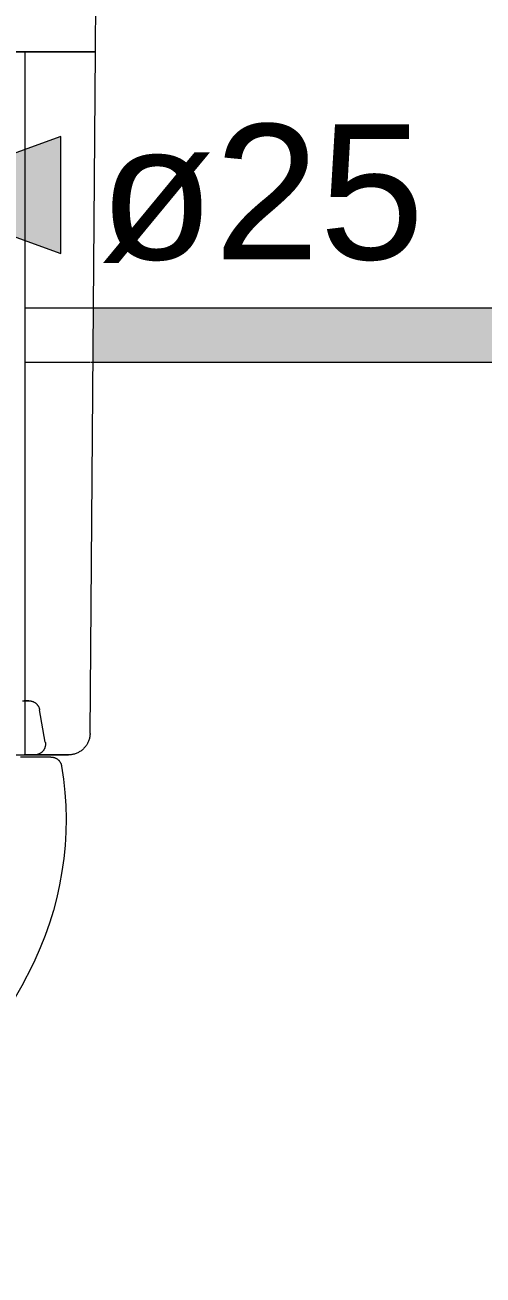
# Model space of a CAD drawing. Header units: metres. Extents: x 34 to 87, y -2.3 to 19.3.
# Drawn here: x 49.193 to 49.405, y 0.166 to 0.743 of the extents above; entities that cross this region are included whole.
import ezdxf

# ---------------------------------------------------------------- set-up
doc = ezdxf.new("R2010")
doc.units = ezdxf.units.M
for name, color, linetype, lineweight in [('A-ANNO-DIMS', 7, 'Continuous', 5), ('A-ANNO-DIMS-25', 7, 'Continuous', 5), ('P-PIPE', 7, 'Continuous', 5), ('P-PIPE-IDEN', 7, 'Continuous', 5), ('P-SANR-FIXT', 7, 'Continuous', 5)]:
    doc.layers.add(name, color=color, linetype=linetype, lineweight=lineweight)
doc.styles.add('Arial', font='arial.ttf', dxfattribs={"height": 0.0625})
doc.styles.add('Arial_1', font='arial.ttf', dxfattribs={"height": 0.075})
doc.dimstyles.new('Diagonal_-_2_mm_Arial_-_PRETO', dxfattribs={"dimscale": 0.3048, "dimtxt": 0.076519, "dimasz": 0.246063, "dimexe": 0.19685, "dimexo": 0.123031, "dimgap": 0.04101, "dimtad": 1, "dimrnd": 0.01, "dimzin": 0, "dimdsep": 46, "dimtxsty": 'Arial_1', "dimblk1": 'OBLIQUE', "dimblk2": 'OBLIQUE', "dimsah": 1, "dimcen": 0.09, "dimdle": 0.19685, "dimazin": 0, "dimtfac": 1, "dimtdec": 4, "dimtix": 1, "dimtmove": 0, "dimatfit": 3, "dimfxl": 1, "dimtvp": 1, "dimtolj": 1, "dimtzin": 0, "dimarcsym": 2})

# ---------------------------------------------------------------- blocks, each defined once
blk = doc.blocks.new('UT_Bacia com caixa acoplada - UT_Bacia com caixa acoplada-3705348-AA')
at = {"layer": 'P-SANR-FIXT'}
for p, q in [((-1.3002, 0.731), (-1.3, 0.7558)), ((-1.32469, 0.731), (-1.35897, 0.731)), ((-1.35897, 0.731), (-1.32468, 0.731)), ((-1.32468, 0.731), (-1.30326, 0.731)), ((-1.31194, 0.731), (-1.32467, 0.731)), ((-1.30323, 0.731), (-1.30016, 0.731)), ((-1.30271, 0.41592), (-1.30016, 0.731)), ((-1.3234, 0.41187), (-1.32604, 0.42687))]:
    blk.add_line(p, q, dxfattribs=at)
at = {"layer": 'P-SANR-FIXT', "color": 253, "true_color": 0xa6a6a6}
for p, q in [((-1.33279, 0.431), (-1.33279, 0.731)), ((-1.30327, 0.731), (-1.31191, 0.731)), ((-1.3002, 0.731), (-1.3032, 0.731)), ((-1.30016, 0.731), (-1.30016, 0.731)), ((-1.31278, 0.406), (-1.31287, 0.406))]:
    blk.add_line(p, q, dxfattribs=at)
at = {"layer": 'P-SANR-FIXT', "color": 254, "true_color": 0xdfdfdf}
for p, q in [((-1.32599, 0.731), (-1.33277, 0.731)), ((-1.33277, 0.731), (-1.32463, 0.731)), ((-1.32463, 0.731), (-1.32599, 0.731)), ((-1.3176, 0.731), (-1.32462, 0.731)), ((-1.32462, 0.731), (-1.31181, 0.731)), ((-1.31182, 0.731), (-1.3176, 0.731)), ((-1.30737, 0.731), (-1.31179, 0.731)), ((-1.31179, 0.731), (-1.30737, 0.731)), ((-1.303, 0.731), (-1.30734, 0.731)), ((-1.30734, 0.731), (-1.303, 0.731)), ((-1.30163, 0.731), (-1.30296, 0.731)), ((-1.30296, 0.731), (-1.30162, 0.731)), ((-1.3002, 0.731), (-1.3016, 0.731)), ((-1.30159, 0.731), (-1.30016, 0.731)), ((-1.33279, 0.42977), (-1.33279, 0.43066)), ((-1.33279, 0.40716), (-1.33279, 0.42968)), ((-1.33227, 0.431), (-1.33201, 0.431)), ((-1.33279, 0.40629), (-1.33279, 0.4071)), ((-1.32833, 0.406), (-1.32835, 0.406))]:
    blk.add_line(p, q, dxfattribs=at)
at = {"layer": 'P-SANR-FIXT', "color": 7, "true_color": 0xf3f3f3}
for p, q in [((-1.3002, 0.731), (-1.3002, 0.731)), ((-1.33256, 0.431), (-1.33227, 0.431))]:
    blk.add_line(p, q, dxfattribs=at)
at = {"layer": 'P-SANR-FIXT', "flags": 128}
for points in [[(-1.33097, 0.431), (-1.3311, 0.431), (-1.33151, 0.431), (-1.33218, 0.431), (-1.33312, 0.431)], [(-1.33097, 0.431), (-1.33077, 0.431), (-1.33057, 0.43098), (-1.33037, 0.43096), (-1.33017, 0.43094), (-1.32997, 0.4309), (-1.32978, 0.43086), (-1.32958, 0.43081), (-1.32939, 0.43075), (-1.3292, 0.43068), (-1.32902, 0.43061), (-1.32884, 0.43052), (-1.32866, 0.43043), (-1.32848, 0.43034), (-1.32831, 0.43024), (-1.32814, 0.43013), (-1.32798, 0.43001), (-1.32782, 0.42989), (-1.32767, 0.42976), (-1.32752, 0.42962), (-1.32738, 0.42948), (-1.32724, 0.42934), (-1.32711, 0.42919), (-1.32699, 0.42903), (-1.32687, 0.42887), (-1.32676, 0.4287), (-1.32665, 0.42853), (-1.32656, 0.42836), (-1.32647, 0.42818), (-1.32638, 0.428), (-1.32631, 0.42781), (-1.32624, 0.42762), (-1.32618, 0.42743), (-1.32612, 0.42724), (-1.32608, 0.42705), (-1.32604, 0.42687)], [(-1.3234, 0.41187), (-1.32337, 0.41167), (-1.32334, 0.41147), (-1.32333, 0.41127), (-1.32332, 0.41107), (-1.32332, 0.41087), (-1.32333, 0.41067), (-1.32335, 0.41047), (-1.32337, 0.41028), (-1.32341, 0.41008), (-1.32345, 0.40988), (-1.3235, 0.40969), (-1.32355, 0.4095), (-1.32362, 0.40931), (-1.32369, 0.40912), (-1.32377, 0.40894), (-1.32385, 0.40876), (-1.32395, 0.40858), (-1.32405, 0.40841), (-1.32415, 0.40824), (-1.32427, 0.40807), (-1.32439, 0.40791), (-1.32451, 0.40776), (-1.32465, 0.40761), (-1.32479, 0.40746), (-1.32493, 0.40733), (-1.32508, 0.40719), (-1.32523, 0.40707), (-1.32539, 0.40695), (-1.32556, 0.40683), (-1.32573, 0.40673), (-1.3259, 0.40662), (-1.32608, 0.40653), (-1.32626, 0.40645), (-1.32644, 0.40637), (-1.32663, 0.4063), (-1.32682, 0.40623), (-1.32701, 0.40617), (-1.3272, 0.40613), (-1.3274, 0.40609), (-1.3276, 0.40605), (-1.3278, 0.40603), (-1.32799, 0.40601), (-1.32819, 0.406), (-1.32832, 0.406)], [(-1.30271, 0.41592), (-1.30272, 0.41552), (-1.30275, 0.41512), (-1.30279, 0.41472), (-1.30285, 0.41433), (-1.30293, 0.41393), (-1.30302, 0.41354), (-1.30312, 0.41316), (-1.30324, 0.41278), (-1.30338, 0.4124), (-1.30353, 0.41203), (-1.3037, 0.41167), (-1.30388, 0.41131), (-1.30407, 0.41096), (-1.30428, 0.41062), (-1.3045, 0.41029), (-1.30474, 0.40996), (-1.30499, 0.40965), (-1.30525, 0.40935), (-1.30552, 0.40905), (-1.3058, 0.40877), (-1.3061, 0.4085), (-1.3064, 0.40824), (-1.30672, 0.408), (-1.30704, 0.40776), (-1.30738, 0.40754), (-1.30772, 0.40734), (-1.30807, 0.40714), (-1.30843, 0.40696), (-1.30879, 0.4068), (-1.30916, 0.40665), (-1.30954, 0.40652), (-1.30992, 0.4064), (-1.31031, 0.40629), (-1.3107, 0.4062), (-1.31109, 0.40613), (-1.31149, 0.40608), (-1.31188, 0.40603), (-1.31228, 0.40601), (-1.31268, 0.406), (-1.31271, 0.406)], [(-1.32079, 0.405), (-1.32093, 0.405), (-1.32136, 0.405), (-1.32207, 0.405), (-1.32307, 0.405), (-1.32436, 0.405), (-1.32592, 0.405), (-1.32776, 0.405), (-1.32988, 0.405), (-1.33227, 0.405), (-1.33493, 0.405)], [(-1.33416, 0.406), (-1.33252, 0.406), (-1.33114, 0.406), (-1.33004, 0.406), (-1.32921, 0.406), (-1.32865, 0.406), (-1.32836, 0.406), (-1.32832, 0.406)], [(-1.32832, 0.406), (-1.32755, 0.406), (-1.32671, 0.406), (-1.32589, 0.406), (-1.32509, 0.406), (-1.3243, 0.406), (-1.32352, 0.406), (-1.32277, 0.406), (-1.32203, 0.406), (-1.32132, 0.406), (-1.32063, 0.406), (-1.31996, 0.406), (-1.31931, 0.406), (-1.31869, 0.406), (-1.3181, 0.406), (-1.31753, 0.406), (-1.31699, 0.406), (-1.31648, 0.406), (-1.316, 0.406), (-1.31555, 0.406), (-1.31513, 0.406), (-1.31474, 0.406), (-1.31438, 0.406), (-1.31406, 0.406), (-1.31377, 0.406), (-1.31352, 0.406), (-1.3133, 0.406), (-1.31311, 0.406), (-1.31296, 0.406), (-1.31285, 0.406), (-1.31276, 0.406), (-1.31272, 0.406), (-1.31271, 0.406)], [(-1.32079, 0.405), (-1.32059, 0.405), (-1.32039, 0.40498), (-1.32019, 0.40496), (-1.31999, 0.40494), (-1.31979, 0.4049), (-1.3196, 0.40486), (-1.3194, 0.40481), (-1.31921, 0.40475), (-1.31902, 0.40468), (-1.31884, 0.40461), (-1.31866, 0.40452), (-1.31848, 0.40443), (-1.3183, 0.40434), (-1.31813, 0.40424), (-1.31796, 0.40413), (-1.3178, 0.40401), (-1.31764, 0.40389), (-1.31749, 0.40376), (-1.31734, 0.40362), (-1.3172, 0.40348), (-1.31706, 0.40334), (-1.31693, 0.40319), (-1.31681, 0.40303), (-1.31669, 0.40287), (-1.31658, 0.4027), (-1.31647, 0.40253), (-1.31638, 0.40236), (-1.31628, 0.40218), (-1.3162, 0.402), (-1.31612, 0.40181), (-1.31606, 0.40162), (-1.316, 0.40143), (-1.31594, 0.40124), (-1.3159, 0.40105), (-1.31586, 0.40085), (-1.31585, 0.40081)], [(-1.31585, 0.40081), (-1.31498, 0.39475), (-1.31435, 0.38865), (-1.31397, 0.38254), (-1.31383, 0.37642), (-1.31394, 0.37029), (-1.31429, 0.36418), (-1.31489, 0.35808), (-1.31573, 0.35202), (-1.31681, 0.34599), (-1.31813, 0.34001), (-1.31969, 0.33409), (-1.32148, 0.32823), (-1.32351, 0.32245), (-1.32577, 0.31676), (-1.32825, 0.31116), (-1.32954, 0.30847)], [(-1.32954, 0.30847), (-1.33427, 0.29931), (-1.33936, 0.29035), (-1.34481, 0.28161), (-1.3506, 0.27308), (-1.35673, 0.2648), (-1.36319, 0.25677), (-1.36996, 0.249), (-1.37703, 0.24151), (-1.3776, 0.24093)]]:
    blk.add_lwpolyline(points, dxfattribs=at)
at = {"layer": 'P-SANR-FIXT', "color": 253, "true_color": 0xa6a6a6, "flags": 128}
for points in [[(-1.33395, 0.431), (-1.33359, 0.431), (-1.33322, 0.431), (-1.33288, 0.431), (-1.33256, 0.431)], [(-1.33201, 0.431), (-1.33178, 0.431), (-1.33157, 0.431), (-1.3314, 0.431), (-1.33125, 0.431), (-1.33114, 0.431), (-1.33106, 0.431), (-1.331, 0.431), (-1.33098, 0.431), (-1.33098, 0.431)], [(-1.35131, 0.406), (-1.32914, 0.406), (-1.32839, 0.406)], [(-1.33212, 0.406), (-1.33262, 0.406), (-1.33315, 0.406)], [(-1.33004, 0.406), (-1.3304, 0.406), (-1.33078, 0.406), (-1.3312, 0.406), (-1.33164, 0.406), (-1.33212, 0.406)], [(-1.32918, 0.406), (-1.32943, 0.406), (-1.32972, 0.406)], [(-1.32876, 0.406), (-1.32895, 0.406), (-1.32918, 0.406)], [(-1.32849, 0.406), (-1.32861, 0.406), (-1.32876, 0.406)], [(-1.32835, 0.406), (-1.3284, 0.406), (-1.32849, 0.406)], [(-1.32222, 0.406), (-1.32296, 0.406), (-1.32372, 0.406), (-1.3245, 0.406), (-1.32529, 0.406), (-1.3261, 0.406), (-1.32692, 0.406), (-1.32776, 0.406), (-1.32832, 0.406)], [(-1.31712, 0.406), (-1.31767, 0.406), (-1.31824, 0.406), (-1.31885, 0.406), (-1.31947, 0.406), (-1.32012, 0.406), (-1.3208, 0.406), (-1.3215, 0.406), (-1.32208, 0.406)], [(-1.31287, 0.406), (-1.313, 0.406), (-1.31316, 0.406), (-1.31335, 0.406), (-1.31358, 0.406), (-1.31384, 0.406), (-1.31414, 0.406), (-1.31447, 0.406), (-1.31484, 0.406), (-1.31523, 0.406), (-1.31566, 0.406), (-1.31612, 0.406), (-1.31661, 0.406), (-1.31705, 0.406)]]:
    blk.add_lwpolyline(points, dxfattribs=at)
at = {"layer": 'P-SANR-FIXT', "color": 254, "true_color": 0xdfdfdf, "flags": 128}
for points in [[(-1.32861, 0.406), (-1.32947, 0.406), (-1.33034, 0.406), (-1.33121, 0.406), (-1.33209, 0.406), (-1.33279, 0.406)], [(-1.31271, 0.406), (-1.31273, 0.406), (-1.31278, 0.406)]]:
    blk.add_lwpolyline(points, dxfattribs=at)
blk = doc.blocks.new('DIMBLOCK7-AA')
at = {"layer": 'A-ANNO-DIMS-25'}
for p, q in [((47.98985, -0.06), (47.98985, 0.66)), ((47.98985, 0.6), (47.92985, 0.6)), ((47.98985, 0.6), (48.35353, 0.6)), ((47.98985, 0), (47.92985, 0)), ((47.98985, 0), (49.79499, 0))]:
    blk.add_line(p, q, dxfattribs=at)
at = {"layer": 'A-ANNO-DIMS-25', "lineweight": 20}
for p, q in [((47.98985, 0.6), (47.95235, 0.6375)), ((47.98985, 0.6), (48.02735, 0.5625)), ((47.98985, 0), (47.95235, 0.0375)), ((47.98985, 0), (48.02735, -0.0375))]:
    blk.add_line(p, q, dxfattribs=at)
at = {"layer": 'A-ANNO-DIMS-25', "color": 0, "insert": (47.87998, 0.19876), "char_height": 0.075, "width": 0.2429787, "attachment_point": 1, "rotation": 90, "line_spacing_factor": 0.941778, "style": 'Arial_1'}
blk.add_mtext('0,60', dxfattribs=at)
blk = doc.blocks.new('_Oblique')
at = {"color": 0, "linetype": 'ByBlock', "lineweight": -2}
blk.add_line((-0.5, -0.5), (0.5, 0.5), dxfattribs=at)
blk = doc.blocks.new('Anotacao_Tuboseta - Fluxo 2-2612755-AA')
at = {"layer": 'P-PIPE-IDEN'}
blk.add_hatch(color=256, dxfattribs=at).paths.add_polyline_path([(-0.44606, 1.87698), (-0.47311, 1.80266), (-0.50016, 1.87698)])
for p, q in [((-0.44606, 1.87698), (-0.50016, 1.87698)), ((-0.50016, 1.87698), (-0.47311, 1.80266)), ((-0.47311, 1.80266), (-0.44606, 1.87698))]:
    blk.add_line(p, q, dxfattribs=at)
blk = doc.blocks.new('DIMBLOCK14-AA')
at = {"layer": 'A-ANNO-DIMS-25'}
for p, q in [((45.92191, -0.06), (45.92191, 0.36)), ((45.92191, 0.3), (45.67263, 0.3)), ((45.92191, 0.3), (45.98191, 0.3)), ((45.92191, 0), (45.86191, 0)), ((45.92191, 0), (49.79499, 0))]:
    blk.add_line(p, q, dxfattribs=at)
at = {"layer": 'A-ANNO-DIMS-25', "lineweight": 20}
for p, q in [((45.92191, 0.3), (45.88441, 0.3375)), ((45.92191, 0.3), (45.95941, 0.2625)), ((45.92191, 0), (45.88441, 0.0375)), ((45.92191, 0), (45.95941, -0.0375))]:
    blk.add_line(p, q, dxfattribs=at)
at = {"layer": 'A-ANNO-DIMS-25', "color": 0, "insert": (45.81204, 0.04876), "char_height": 0.075, "width": 0.2429787, "attachment_point": 1, "rotation": 90, "line_spacing_factor": 0.941778, "style": 'Arial_1'}
blk.add_mtext('0,30', dxfattribs=at)

msp = doc.modelspace()

# ---------------------------------------------------------------- hatches: boundary and pattern name
at = {"layer": 'P-PIPE', "true_color": 0x00ffff}
for points in [[(49.2879, 0.6), (49.79373, 0.60005), (49.79373, 0.6125), (49.22461, 0.61233), (49.22475, 0.6)], [(49.79373, 0.5875), (49.79373, 0.6), (49.22451, 0.6), (49.22441, 0.5875), (49.7755, 0.5875)]]:
    msp.add_hatch(color=4, dxfattribs=at).paths.add_polyline_path(points)

# ---------------------------------------------------------------- linework, layer by layer
at = {"layer": 'P-PIPE'}
for p, q in [((49.80983, 0.6125), (49.19293, 0.6125)), ((49.22316, 0.5875), (49.80983, 0.5875))]:
    msp.add_line(p, q, dxfattribs=at)
at = {"layer": 'P-PIPE', "color": 253, "true_color": 0xa6a6a6}
msp.add_line((49.19293, 0.5875), (49.22298, 0.5875), dxfattribs=at)

# ---------------------------------------------------------------- block references
at = {"layer": 'P-PIPE-IDEN', "rotation": 270}
msp.add_blockref('Anotacao_Tuboseta - Fluxo 2-2612755-AA', (47.33254, 0.19169), dxfattribs=at)
at = {"layer": 'P-SANR-FIXT'}
msp.add_blockref('UT_Bacia com caixa acoplada - UT_Bacia com caixa acoplada-3705348-AA', (50.52573, 0), dxfattribs=at)

# ---------------------------------------------------------------- texts
at = {"layer": 'P-PIPE-IDEN', "insert": (49.22713, 0.69755), "char_height": 0.0625, "width": 0.1803797, "attachment_point": 1, "style": 'Arial'}
msp.add_mtext('ø25', dxfattribs=at)

# ---------------------------------------------------------------- dimensions: what is measured, and where the dimension line sits
at = {"layer": 'A-ANNO-DIMS'}
for base, p2, override, picture, middle in [((47.98985, 0.6), (48.39103, 0.6), {"dimpost": '<>', "dimfxl": 1.56135}, 'DIMBLOCK7-AA', (47.93906, 0.3)), ((45.92191, 0.3), (45.63513, 0.3), {"dimpost": '<>', "dimfxl": 4.20807}, 'DIMBLOCK14-AA', (45.87109, 0.15))]:
    dim = msp.add_linear_dim(base=base, p1=(49.83249, 0), p2=p2, angle=90, dimstyle='Diagonal_-_2_mm_Arial_-_PRETO', override=override, dxfattribs=at)
    dim.commit()
    dim.dimension.update_dxf_attribs({"geometry": picture, "text_midpoint": middle})

doc.saveas('drawing.dxf')
